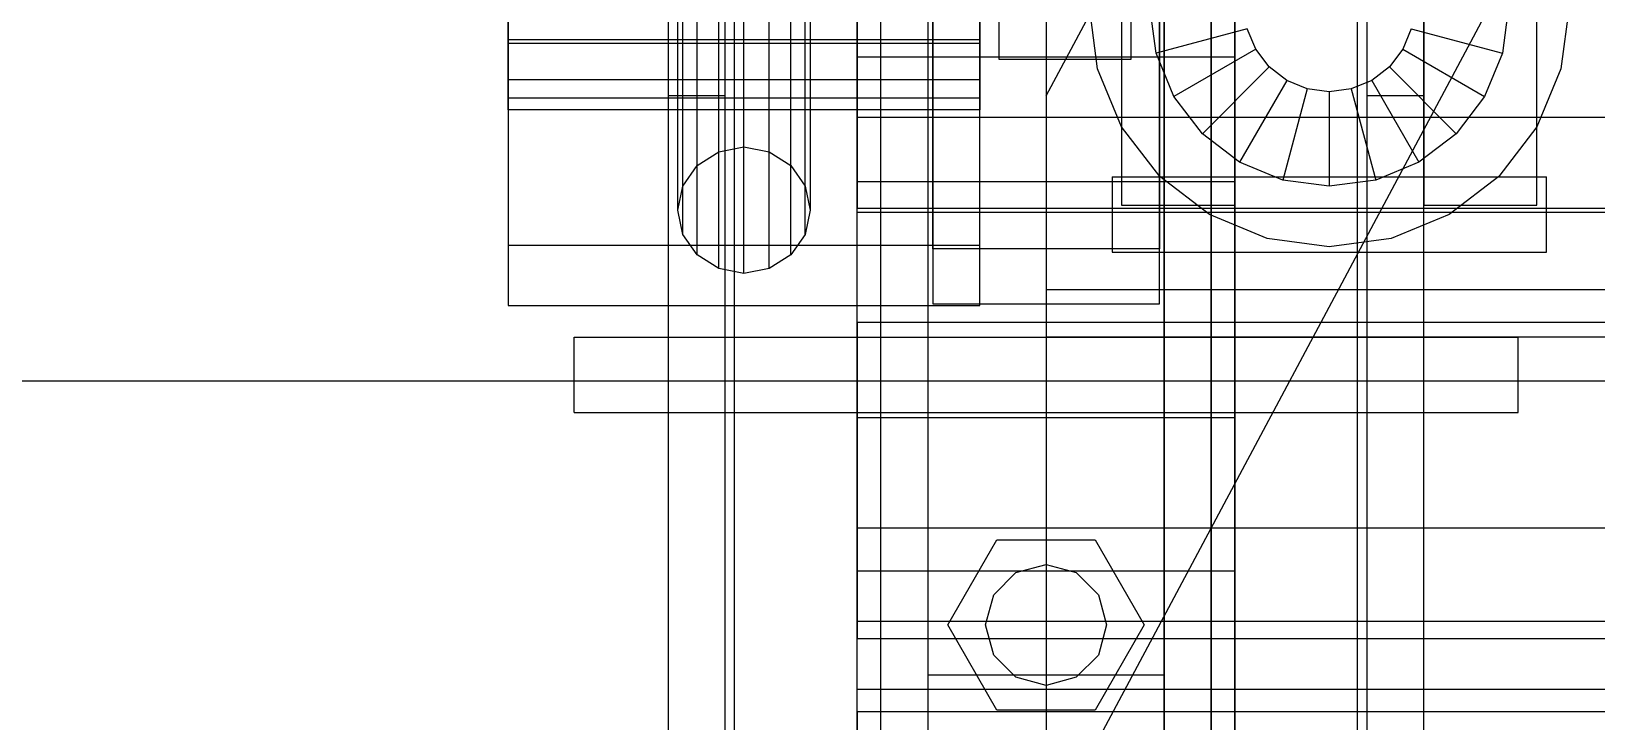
# Model space of a CAD drawing. Header units: millimetres. Extents: x -1970 to 34302, y -65268 to 6837.
# Drawn here: x -537.5 to -371.8, y -35722 to -35649 of the extents above; entities that cross this region are included whole.
import ezdxf

# ---------------------------------------------------------------- set-up
doc = ezdxf.new("R2010")
doc.units = ezdxf.units.MM
for name, color, linetype, lineweight in [('COTAS_O', 1, 'Continuous', 0), ('COTAS_P', 1, 'Continuous', 0), ('frontal_C01', 7, 'Continuous', 0), ('frontal_C02', 7, 'Continuous', 0), ('frontal_C07', 7, 'Continuous', 0), ('frontal_tolva_provisional', 7, 'Continuous', 0)]:
    doc.layers.add(name, color=color, linetype=linetype, lineweight=lineweight)
doc.dimstyles.new('R19_100', dxfattribs={"dimtxt": 250, "dimasz": 150, "dimexe": 150, "dimexo": 80, "dimgap": 100, "dimtad": 1, "dimtih": 1, "dimtoh": 1, "dimdsep": 46, "dimcen": 0.09, "dimadec": 0, "dimazin": 0, "dimtfac": 1, "dimtdec": 4, "dimtofl": 0, "dimtmove": 0, "dimatfit": 3, "dimfxl": 1, "dimtolj": 1, "dimtzin": 0, "dimarcsym": 0})

# ---------------------------------------------------------------- blocks, each defined once
blk = doc.blocks.new('*D41')
at = {"layer": 'COTAS_O', "color": 0, "lineweight": -2, "transparency": 16777216}
for p, q in [((-1480, -35920), (-1480, -35150)), ((490, -35920), (490, -35150)), ((-1330, -35300), (340, -35300))]:
    blk.add_line(p, q, dxfattribs=at)
at = {"layer": 'COTAS_O', "color": 0, "transparency": 16777216}
for points in [[(-1330, -35275), (-1330, -35325), (-1480, -35300)], [(340, -35275), (340, -35325), (490, -35300)]]:
    blk.add_solid(points, dxfattribs=at)
at = {"layer": 'Defpoints', "color": 0, "transparency": 16777216}
for p in [(490, -35300), (-1480, -36000), (490, -36000)]:
    blk.add_point(p, dxfattribs=at)
blk = doc.blocks.new('*D42')
at = {"layer": 'COTAS_P', "color": 0, "lineweight": -2, "transparency": 16777216}
for p, q in [((-724, -34900), (46, -34900)), ((-104, -35850), (-104, -35050)), ((-724, -36000), (46, -36000))]:
    blk.add_line(p, q, dxfattribs=at)
at = {"layer": 'COTAS_P', "color": 0, "transparency": 16777216}
for points in [[(-129, -35050), (-79, -35050), (-104, -34900)], [(-129, -35850), (-79, -35850), (-104, -36000)]]:
    blk.add_solid(points, dxfattribs=at)
at = {"layer": 'Defpoints', "color": 0, "transparency": 16777216}
for p in [(-804, -34900), (-104, -34900), (-804, -36000)]:
    blk.add_point(p, dxfattribs=at)
blk = doc.blocks.new('*D43')
at = {"layer": 'COTAS_P', "color": 0, "lineweight": -2, "transparency": 16777216}
for p, q in [((-804, -35920), (-804, -35150)), ((804, -35920), (804, -35150)), ((-654, -35300), (654, -35300))]:
    blk.add_line(p, q, dxfattribs=at)
at = {"layer": 'COTAS_P', "color": 0, "transparency": 16777216}
for points in [[(-654, -35275), (-654, -35325), (-804, -35300)], [(654, -35275), (654, -35325), (804, -35300)]]:
    blk.add_solid(points, dxfattribs=at)
at = {"layer": 'Defpoints', "color": 0, "transparency": 16777216}
for p in [(804, -35300), (-804, -36000), (804, -36000)]:
    blk.add_point(p, dxfattribs=at)

msp = doc.modelspace()

# ---------------------------------------------------------------- linework, layer by layer
at = {"layer": 'frontal_C01'}
for p, q in [((-470, -35975), (-470, -34088.498)), ((-463, -35975), (-463, -34088.498)), ((-397, -35975), (-397, -34088.498)), ((-390, -35975), (-390, -34088.498)), ((-470, -35975), (-470, -34888.934)), ((-463, -35975), (-463, -34888.934)), ((-397, -35975), (-397, -34888.934)), ((-390, -35975), (-390, -34888.934)), ((-442.5, -35717.137), (-442.5, -35058.194)), ((-417.5, -35058.194), (-417.5, -35717.137)), ((-442.5, -35742.506), (-442.5, -35083.563)), ((-417.5, -35742.506), (-417.5, -35083.563)), ((-450, -35706.138), (-450, -35321.929)), ((-410, -35321.929), (-410, -35706.138)), ((-450, -35753.506), (-450, -35369.297)), ((-410, -35753.506), (-410, -35369.297)), ((-447.5, -35725.019), (-447.5, -35450.285)), ((-412.5, -35450.285), (-412.5, -35725.019)), ((-447.5, -35734.624), (-447.5, -35459.89)), ((-412.5, -35734.624), (-412.5, -35459.89)), ((-450, -35664.923), (-450, -35474.035)), ((-410, -35664.923), (-410, -35474.035)), ((-487, -35592.236), (-487, -35649.868)), ((-437, -35649.868), (-437, -35592.236)), ((-450, -35658.112), (-450, -35620.217)), ((-487, -35626.184), (-487, -35649.868)), ((-450, -35664.923), (-450, -35627.029)), ((-437, -35649.868), (-437, -35626.184)), ((-430, -35626.369), (-430, -35676.369)), ((-410, -35627.029), (-410, -35664.923)), ((-450, -35629.823), (-450, -35667.717)), ((-470, -35734.369), (-470, -35631.369)), ((-464, -35734.369), (-464, -35631.369)), ((-430, -35734.369), (-375, -35631.369)), ((-430, -35631.369), (-430, -35734.369)), ((-396, -35734.369), (-396, -35631.369)), ((-390, -35734.369), (-390, -35631.369)), ((-487, -35649.868), (-437, -35649.868)), ((450, -35658.112), (-450, -35658.112)), ((-450, -35658.112), (-450, -35667.717)), ((-410, -35664.923), (-450, -35664.923)), ((-450, -35667.717), (450, -35667.717)), ((-430, -35676.369), (-430, -35681.369)), ((430, -35676.369), (-430, -35676.369)), ((-480, -35681.369), (-380, -35681.369)), ((-480, -35689.369), (-480, -35681.369)), ((430, -35681.369), (-430, -35681.369)), ((-380, -35689.369), (-380, -35681.369)), ((-480, -35689.369), (-380, -35689.369)), ((-470, -35689.369), (-463, -35689.369)), ((-470, -35975), (-470, -35689.369)), ((-463, -35975), (-463, -35689.369)), ((-463, -35689.369), (-397, -35689.369)), ((-397, -35689.369), (-390, -35689.369)), ((-397, -35975), (-397, -35689.369)), ((-390, -35975), (-390, -35689.369)), ((-440.4, -35711.869), (-435.2, -35702.863)), ((-435.2, -35702.863), (-424.8, -35702.863)), ((-424.8, -35702.863), (-419.6, -35711.869)), ((-450, -35753.506), (-450, -35706.138)), ((-450, -35706.138), (-410, -35706.138)), ((-450, -35897.026), (-450, -35706.138)), ((-435.543, -35708.669), (-433.2, -35706.327)), ((-433.2, -35706.327), (-430, -35705.469)), ((-430, -35705.469), (-426.8, -35706.327)), ((-426.8, -35706.327), (-424.457, -35708.669)), ((-410, -35706.138), (-410, -35753.506)), ((-410, -35706.138), (-410, -35897.026)), ((-436.4, -35711.869), (-435.543, -35708.669)), ((-424.457, -35708.669), (-423.6, -35711.869)), ((-450, -35721.072), (-450, -35711.467)), ((-450, -35711.467), (450, -35711.467)), ((-450, -35749.361), (-450, -35711.467)), ((-435.2, -35720.876), (-440.4, -35711.869)), ((-435.543, -35715.069), (-436.4, -35711.869)), ((-419.6, -35711.869), (-424.8, -35720.876)), ((-423.6, -35711.869), (-424.457, -35715.069)), ((-433.2, -35717.412), (-435.543, -35715.069)), ((-424.457, -35715.069), (-426.8, -35717.412)), ((-450, -35731.489), (-450, -35718.682)), ((-450, -35718.682), (450, -35718.682)), ((-450, -35751.839), (-450, -35718.682)), ((-442.5, -35742.506), (-442.5, -35717.137)), ((-442.5, -35717.137), (-417.5, -35717.137)), ((-430, -35718.269), (-433.2, -35717.412)), ((-426.8, -35717.412), (-430, -35718.269)), ((-417.5, -35717.137), (-417.5, -35742.506)), ((450, -35721.072), (-450, -35721.072)), ((-450, -35721.072), (-450, -35758.967)), ((-424.8, -35720.876), (-435.2, -35720.876))]:
    msp.add_line(p, q, dxfattribs=at)
at = {"layer": 'frontal_C02'}
for p, q in [((-470, -35975), (-470, -33576.746)), ((-463, -35975), (-463, -33576.746)), ((-397, -35975), (-397, -33576.746)), ((-390, -35975), (-390, -33576.746)), ((-470, -35975), (-470, -34072.136)), ((-463, -35975), (-463, -34072.136)), ((-397, -35975), (-397, -34072.136)), ((-390, -35975), (-390, -34072.136)), ((-470, -35975), (-470, -34861.253)), ((-463, -35975), (-463, -34861.253)), ((-397, -35975), (-397, -34861.253)), ((-390, -35975), (-390, -34861.253)), ((-450, -35651.688), (-450, -35477.439)), ((-410, -35477.439), (-410, -35651.688)), ((-450, -35689.941), (-450, -35515.692)), ((-410, -35689.941), (-410, -35515.692)), ((-470, -35655.837), (-470, -35552.837)), ((-464, -35655.837), (-464, -35552.837)), ((-430, -35655.837), (-375, -35552.837)), ((-430, -35552.837), (-430, -35655.837)), ((-396, -35655.837), (-396, -35552.837)), ((-390, -35655.837), (-390, -35552.837)), ((-487, -35657.312), (-487, -35584.245)), ((-437, -35584.245), (-437, -35657.312)), ((-450, -35722.94), (-450, -35590.77)), ((-410, -35590.77), (-410, -35722.94)), ((-462, -35661.244), (-462, -35594.023)), ((-466.95, -35663.205), (-466.95, -35595.984)), ((-464.679, -35661.754), (-464.679, -35594.533)), ((-459.321, -35661.754), (-459.321, -35594.533)), ((-457.05, -35663.205), (-457.05, -35595.984)), ((-487, -35650.295), (-487, -35597.688)), ((-437, -35597.688), (-437, -35650.295)), ((-487, -35598.59), (-487, -35671.657)), ((-468.467, -35665.377), (-468.467, -35598.156)), ((-455.533, -35665.377), (-455.533, -35598.156)), ((-437, -35671.657), (-437, -35598.59)), ((-469, -35667.939), (-469, -35600.718)), ((-455, -35600.718), (-455, -35667.939)), ((-487, -35654.121), (-487, -35601.513)), ((-437, -35601.513), (-437, -35654.121)), ((-487, -35603.426), (-487, -35656.033)), ((-468.467, -35670.5), (-468.467, -35603.279)), ((-455.533, -35670.5), (-455.533, -35603.279)), ((-437, -35656.033), (-437, -35603.426)), ((-466.95, -35672.672), (-466.95, -35605.451)), ((-457.05, -35672.672), (-457.05, -35605.451)), ((-464.679, -35674.123), (-464.679, -35606.902)), ((-462, -35674.633), (-462, -35607.412)), ((-459.321, -35674.123), (-459.321, -35606.902)), ((-470, -35975), (-470, -35610.837)), ((-463, -35975), (-463, -35610.837)), ((-397, -35975), (-397, -35610.837)), ((-390, -35975), (-390, -35610.837)), ((-487, -35625.421), (-487, -35678.029)), ((-437, -35678.029), (-437, -35625.421)), ((-442, -35672.017), (-442, -35635.181)), ((-418, -35635.181), (-418, -35672.017)), ((-435, -35638.511), (-435, -35651.955)), ((-421, -35651.955), (-421, -35638.511)), ((-450, -35771.703), (-450, -35639.533)), ((-410, -35771.703), (-410, -35639.533)), ((-442, -35641.026), (-442, -35677.862)), ((-418, -35677.862), (-418, -35641.026)), ((-435, -35644.304), (-435, -35651.955)), ((-421, -35651.955), (-421, -35644.304)), ((-437, -35650.295), (-487, -35650.295)), ((-487, -35650.295), (-487, -35656.033)), ((-437, -35656.033), (-437, -35650.295)), ((-450, -35689.941), (-450, -35651.688)), ((-450, -35651.688), (-410, -35651.688)), ((-435, -35651.955), (-421, -35651.955)), ((-410, -35651.688), (-410, -35689.941)), ((-437, -35654.121), (-487, -35654.121)), ((-487, -35654.121), (-487, -35678.029)), ((-437, -35678.029), (-437, -35654.121)), ((-487, -35656.033), (-437, -35656.033)), ((-437, -35657.312), (-487, -35657.312)), ((-487, -35657.312), (-487, -35671.657)), ((-464, -35655.837), (-470, -35655.837)), ((-437, -35671.657), (-437, -35657.312)), ((-390, -35655.837), (-396, -35655.837)), ((-466.95, -35663.205), (-464.679, -35661.754)), ((-464.679, -35661.754), (-462, -35661.244)), ((-462, -35661.244), (-459.321, -35661.754)), ((-459.321, -35661.754), (-457.05, -35663.205)), ((-468.467, -35665.377), (-466.95, -35663.205)), ((-457.05, -35663.205), (-455.533, -35665.377)), ((-469, -35667.939), (-468.467, -35665.377)), ((-455.533, -35665.377), (-455, -35667.939)), ((-468.467, -35670.5), (-469, -35667.939)), ((-455, -35667.939), (-455.533, -35670.5)), ((-450, -35679.829), (-450, -35668.138)), ((-450, -35668.138), (450, -35668.138)), ((-450, -35701.61), (-450, -35668.138)), ((-466.95, -35672.672), (-468.467, -35670.5)), ((-455.533, -35670.5), (-457.05, -35672.672)), ((-487, -35671.657), (-437, -35671.657)), ((-418, -35672.017), (-442, -35672.017)), ((-442, -35672.017), (-442, -35677.862)), ((-418, -35677.862), (-418, -35672.017)), ((-464.679, -35674.123), (-466.95, -35672.672)), ((-457.05, -35672.672), (-459.321, -35674.123)), ((-462, -35674.633), (-464.679, -35674.123)), ((-459.321, -35674.123), (-462, -35674.633)), ((-487, -35678.029), (-437, -35678.029)), ((-442, -35677.862), (-418, -35677.862)), ((450, -35679.829), (-450, -35679.829)), ((-450, -35679.829), (-450, -35713.3)), ((-410, -35689.941), (-450, -35689.941)), ((450, -35701.61), (-450, -35701.61)), ((-450, -35701.61), (-450, -35713.3)), ((-450, -35713.3), (450, -35713.3))]:
    msp.add_line(p, q, dxfattribs=at)
at = {"layer": 'frontal_C07'}
for p, q in [((-470, -35975), (-470, -35158.648)), ((-463, -35975), (-463, -35158.648)), ((-397, -35975), (-397, -35158.648)), ((-390, -35975), (-390, -35158.648)), ((-470, -35975), (-470, -35283.361)), ((-463, -35975), (-463, -35283.361)), ((-397, -35975), (-397, -35283.361)), ((-390, -35975), (-390, -35283.361)), ((-470, -35975), (-470, -35367.405)), ((-463, -35975), (-463, -35367.405)), ((-397, -35975), (-397, -35367.405)), ((-390, -35975), (-390, -35367.405))]:
    msp.add_line(p, q, dxfattribs=at)
at = {"layer": 'frontal_tolva_provisional'}
for p, q in [((-422, -35625.4), (-422, -35667.4)), ((-410, -35667.4), (-410, -35625.4)), ((-390, -35625.4), (-390, -35667.4)), ((-378, -35667.4), (-378, -35625.4)), ((-424.535, -35652.974), (-425.4, -35646.4)), ((-418.353, -35651.318), (-419, -35646.4)), ((-381, -35646.4), (-381.647, -35651.318)), ((-374.6, -35646.4), (-375.465, -35652.974)), ((-408.693, -35648.729), (-418.353, -35651.318)), ((-407.794, -35650.9), (-408.693, -35648.729)), ((-391.307, -35648.729), (-392.206, -35650.9)), ((-391.307, -35648.729), (-381.647, -35651.318)), ((-416.454, -35655.9), (-418.353, -35651.318)), ((-407.794, -35650.9), (-416.454, -35655.9)), ((-406.364, -35652.764), (-407.794, -35650.9)), ((-392.206, -35650.9), (-393.636, -35652.764)), ((-392.206, -35650.9), (-383.546, -35655.9)), ((-381.647, -35651.318), (-383.546, -35655.9)), ((-421.997, -35659.1), (-424.535, -35652.974)), ((-406.364, -35652.764), (-413.435, -35659.835)), ((-404.5, -35654.194), (-406.364, -35652.764)), ((-393.636, -35652.764), (-395.5, -35654.194)), ((-393.636, -35652.764), (-386.565, -35659.835)), ((-375.465, -35652.974), (-378.003, -35659.1)), ((-404.5, -35654.194), (-409.5, -35662.854)), ((-402.329, -35655.093), (-404.918, -35664.753)), ((-402.329, -35655.093), (-404.5, -35654.194)), ((-400, -35655.4), (-402.329, -35655.093)), ((-397.671, -35655.093), (-400, -35655.4)), ((-400, -35655.4), (-400, -35665.4)), ((-395.5, -35654.194), (-397.671, -35655.093)), ((-397.671, -35655.093), (-395.082, -35664.753)), ((-395.5, -35654.194), (-390.5, -35662.854)), ((-413.435, -35659.835), (-416.454, -35655.9)), ((-383.546, -35655.9), (-386.565, -35659.835)), ((-417.961, -35664.361), (-421.997, -35659.1)), ((-409.5, -35662.854), (-413.435, -35659.835)), ((-386.565, -35659.835), (-390.5, -35662.854)), ((-378.003, -35659.1), (-382.039, -35664.361)), ((-404.918, -35664.753), (-409.5, -35662.854)), ((-390.5, -35662.854), (-395.082, -35664.753)), ((-423, -35664.4), (-377, -35664.4)), ((-423, -35664.4), (-423, -35672.4)), ((-412.7, -35668.397), (-417.961, -35664.361)), ((-400, -35665.4), (-404.918, -35664.753)), ((-395.082, -35664.753), (-400, -35665.4)), ((-382.039, -35664.361), (-387.3, -35668.397)), ((-377, -35672.4), (-377, -35664.4)), ((-422, -35667.4), (-410, -35667.4)), ((-406.574, -35670.935), (-412.7, -35668.397)), ((-387.3, -35668.397), (-393.426, -35670.935)), ((-390, -35667.4), (-378, -35667.4)), ((-400, -35671.8), (-406.574, -35670.935)), ((-393.426, -35670.935), (-400, -35671.8)), ((-423, -35672.4), (-377, -35672.4)), ((-1000, -35686), (200, -35686))]:
    msp.add_line(p, q, dxfattribs=at)

# ---------------------------------------------------------------- dimensions: what is measured, and where the dimension line sits
at = {"layer": 'COTAS_O'}
dim = msp.add_aligned_dim(p1=(-1480, -36000), p2=(490, -36000), distance=700, text='<> O', dimstyle='R19_100', dxfattribs=at)
dim.commit()
dim.dimension.update_dxf_attribs({"geometry": '*D41', "text_midpoint": (-495, -35300)})
at = {"layer": 'COTAS_P'}
for p2, distance, picture, middle in [((-804, -34900), -700, '*D42', (-104, -35450)), ((804, -36000), 700, '*D43', (0, -35300))]:
    dim = msp.add_aligned_dim(p1=(-804, -36000), p2=p2, distance=distance, text='<> P', dimstyle='R19_100', dxfattribs=at)
    dim.commit()
    dim.dimension.update_dxf_attribs({"geometry": picture, "text_midpoint": middle})

doc.saveas('drawing.dxf')
